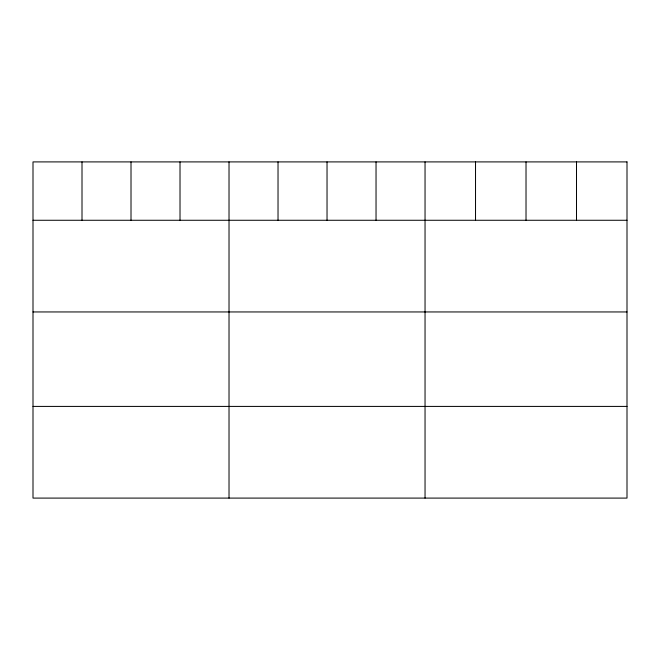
<?xml version="1.0" encoding="UTF-8"?>
<svg xmlns="http://www.w3.org/2000/svg" width="660" height="660" viewBox="0 0 660 660"><rect width="100%" height="100%" fill="white"/><g stroke="black" fill="none" stroke-linecap="round" stroke-linejoin="round"><path stroke-width="0.99" d="M33 220.267L627 220.267M33 311.949L627 311.949M33 406.411L627 406.411M576.51 161.906L576.51 220.267M526.02 161.906L526.02 220.267M475.53 161.906L475.53 220.267M425.04 161.906L425.04 498.094M376.035 161.906L376.035 220.267M327.03 161.906L327.03 220.267M278.025 161.906L278.025 220.267M229.02 161.906L229.02 498.094M180.015 161.906L180.015 220.267M131.01 161.906L131.01 220.267M82.005 161.906L82.005 220.267M627 161.906L33 161.906L33 498.094L627 498.094L627 161.906"/></g></svg>
